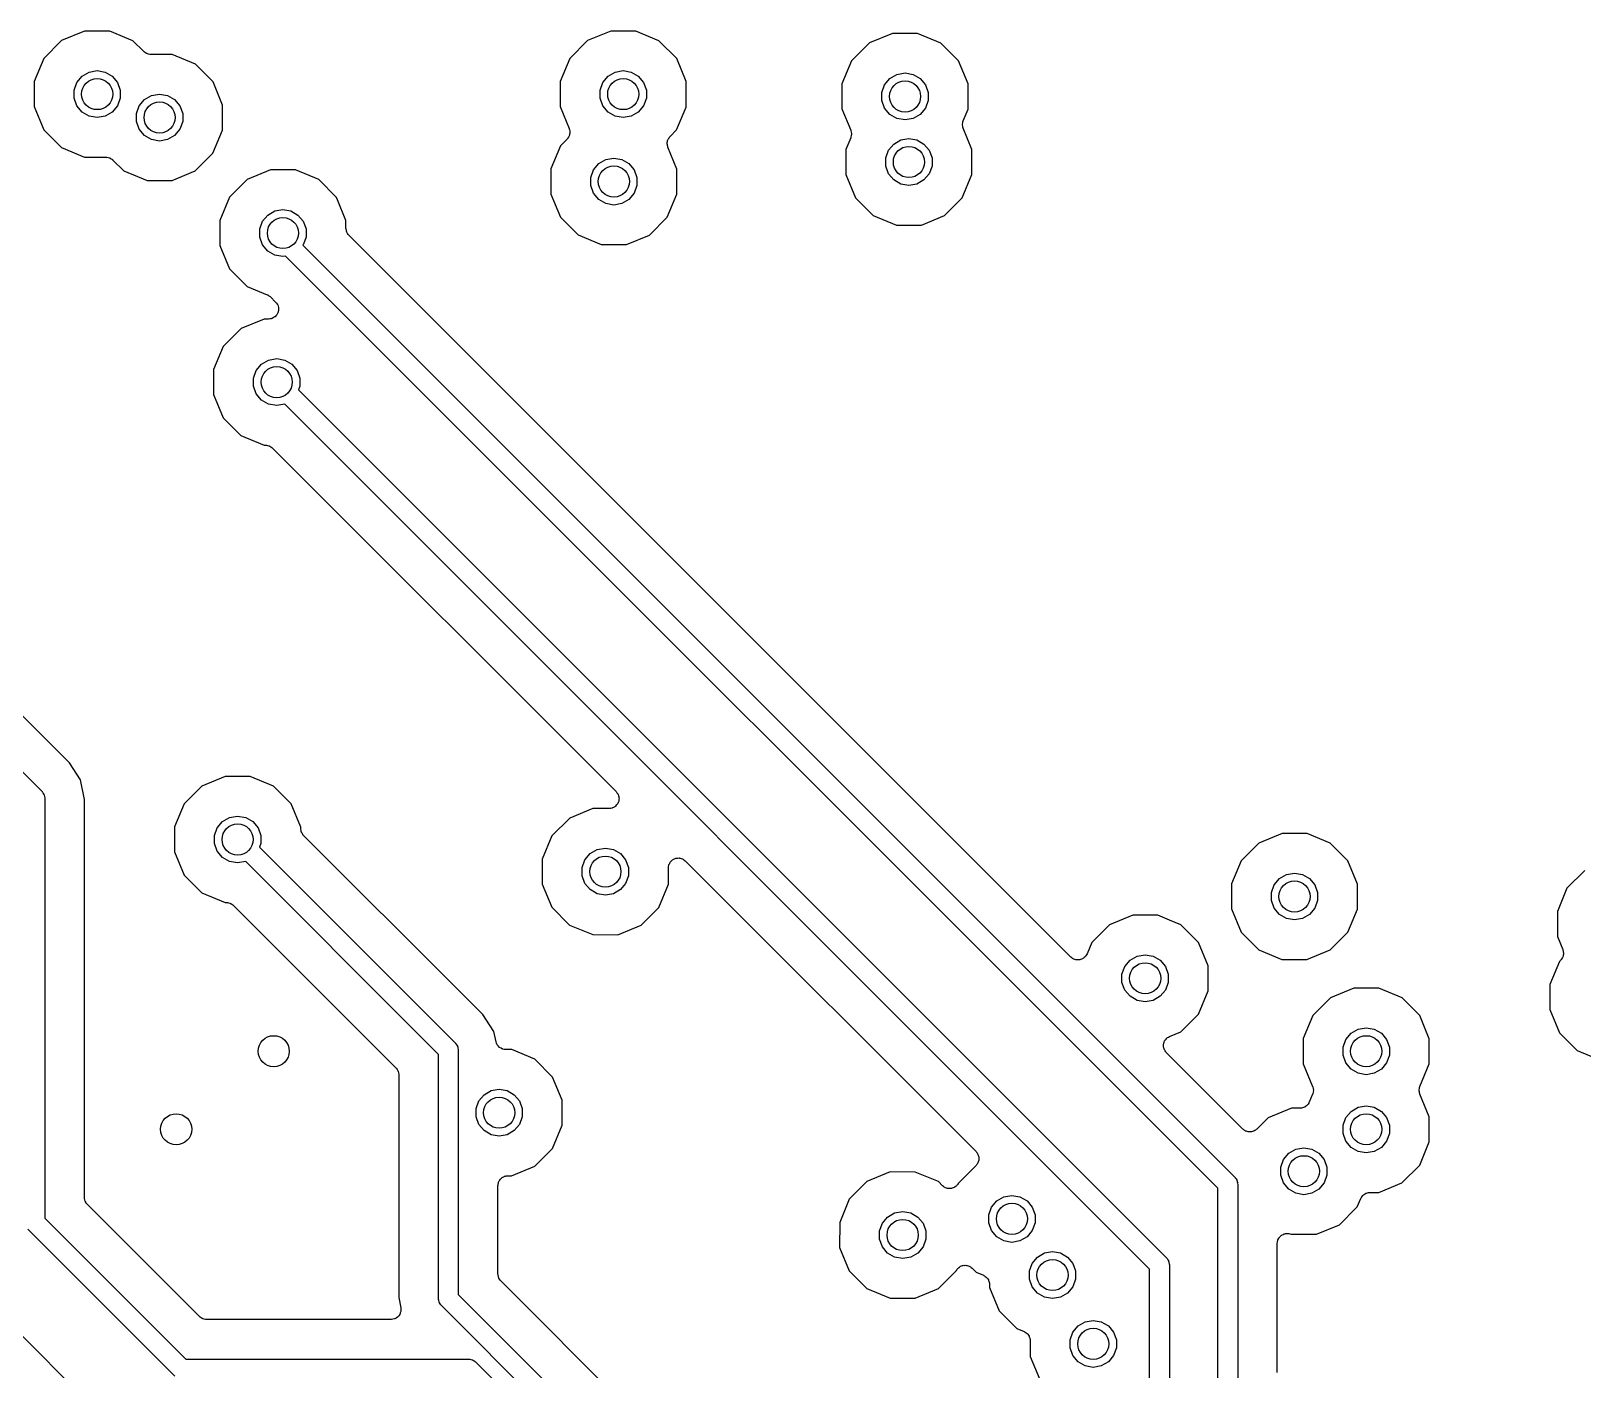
# Model space of a CAD drawing. Extents: x 10 to 287, y -200 to -10.
# Drawn here: x 133.35 to 153.24, y -103.95 to -86.79 of the extents above; entities that cross this region are included whole.
import ezdxf

# ---------------------------------------------------------------- set-up
doc = ezdxf.new("R2010")
doc.units = 0
doc.header["$MEASUREMENT"] = 0
doc.layers.add('BLACK', color=7, linetype='CONTINUOUS')

msp = doc.modelspace()

# ---------------------------------------------------------------- linework, layer by layer
at = {"layer": 'Black'}
for p, q in [((134.04, -86.7921), (133.743, -86.9148)), ((134.361, -86.7924), (134.04, -86.7921)), ((134.658, -86.9156), (134.361, -86.7924)), ((140.78, -86.7921), (140.483, -86.9148)), ((141.101, -86.7924), (140.78, -86.7921)), ((141.398, -86.9156), (141.101, -86.7924)), ((144.39, -86.8221), (144.093, -86.9448)), ((144.711, -86.8224), (144.39, -86.8221)), ((145.008, -86.9456), (144.711, -86.8224)), ((133.743, -86.9148), (133.516, -87.1419)), ((134.797, -87.0549), (134.658, -86.9156)), ((134.802, -87.0581), (134.797, -87.0549)), ((134.805, -87.0624), (134.802, -87.0581)), ((134.82, -87.0707), (134.805, -87.0624)), ((134.833, -87.0802), (134.82, -87.0707)), ((134.839, -87.0817), (134.833, -87.0802)), ((134.843, -87.0845), (134.839, -87.0817)), ((134.86, -87.0874), (134.843, -87.0845)), ((140.483, -86.9148), (140.256, -87.1419)), ((141.625, -87.1431), (141.398, -86.9156)), ((144.093, -86.9448), (143.866, -87.1719)), ((145.235, -87.1731), (145.008, -86.9456)), ((133.516, -87.1419), (133.392, -87.4386)), ((134.876, -87.0917), (134.86, -87.0874)), ((134.881, -87.0912), (134.876, -87.0917)), ((134.887, -87.0922), (134.881, -87.0912)), ((135.161, -87.0924), (134.887, -87.0922)), ((135.458, -87.2156), (135.161, -87.0924)), ((135.685, -87.4431), (135.458, -87.2156)), ((140.256, -87.1419), (140.132, -87.4386)), ((141.748, -87.44), (141.625, -87.1431)), ((143.866, -87.1719), (143.742, -87.4686)), ((145.358, -87.47), (145.235, -87.1731)), ((133.392, -87.4386), (133.392, -87.76)), ((133.904, -87.5478), (133.939, -87.4496)), ((133.939, -87.4496), (134.007, -87.3695)), ((134.007, -87.3695), (134.097, -87.3173)), ((134.097, -87.3173), (134.2, -87.2991)), ((134.2, -87.2991), (134.303, -87.3173)), ((134.303, -87.3173), (134.393, -87.3695)), ((134.393, -87.3695), (134.461, -87.4496)), ((134.461, -87.4496), (134.496, -87.5478)), ((135.808, -87.74), (135.685, -87.4431)), ((140.132, -87.4386), (140.132, -87.76)), ((140.644, -87.5478), (140.679, -87.4496)), ((140.679, -87.4496), (140.747, -87.3695)), ((140.747, -87.3695), (140.837, -87.3173)), ((140.837, -87.3173), (140.94, -87.2991)), ((140.94, -87.2991), (141.043, -87.3173)), ((141.043, -87.3173), (141.133, -87.3695)), ((141.133, -87.3695), (141.201, -87.4496)), ((141.201, -87.4496), (141.236, -87.5478)), ((141.748, -87.7614), (141.748, -87.44)), ((143.742, -87.4686), (143.742, -87.79)), ((144.254, -87.5778), (144.289, -87.4796)), ((144.289, -87.4796), (144.357, -87.3995)), ((144.357, -87.3995), (144.447, -87.3473)), ((144.447, -87.3473), (144.55, -87.3291)), ((144.55, -87.3291), (144.653, -87.3473)), ((144.653, -87.3473), (144.743, -87.3995)), ((144.743, -87.3995), (144.811, -87.4796)), ((144.811, -87.4796), (144.846, -87.5778)), ((145.358, -87.7914), (145.358, -87.47)), ((133.904, -87.6522), (133.904, -87.5478)), ((133.939, -87.7504), (133.904, -87.6522)), ((134.496, -87.6522), (134.461, -87.7504)), ((134.496, -87.5478), (134.496, -87.6522)), ((134.739, -87.7496), (134.807, -87.6695)), ((134.807, -87.6695), (134.897, -87.6173)), ((134.897, -87.6173), (135, -87.5991)), ((135, -87.5991), (135.103, -87.6173)), ((135.103, -87.6173), (135.193, -87.6695)), ((135.193, -87.6695), (135.261, -87.7496)), ((140.644, -87.6522), (140.644, -87.5478)), ((140.679, -87.7504), (140.644, -87.6522)), ((141.236, -87.6522), (141.201, -87.7504)), ((141.236, -87.5478), (141.236, -87.6522)), ((144.254, -87.6822), (144.254, -87.5778)), ((144.289, -87.7804), (144.254, -87.6822)), ((144.846, -87.6822), (144.811, -87.7804)), ((144.846, -87.5778), (144.846, -87.6822)), ((133.392, -87.76), (133.515, -88.0569)), ((134.007, -87.8305), (133.939, -87.7504)), ((134.097, -87.8827), (134.007, -87.8305)), ((134.393, -87.8305), (134.303, -87.8827)), ((134.461, -87.7504), (134.393, -87.8305)), ((134.704, -87.8478), (134.739, -87.7496)), ((134.704, -87.9522), (134.704, -87.8478)), ((135.261, -87.7496), (135.296, -87.8478)), ((135.296, -87.8478), (135.296, -87.9522)), ((135.808, -88.0614), (135.808, -87.74)), ((140.132, -87.76), (140.248, -88.0393)), ((140.747, -87.8305), (140.679, -87.7504)), ((140.837, -87.8827), (140.747, -87.8305)), ((141.133, -87.8305), (141.043, -87.8827)), ((141.201, -87.7504), (141.133, -87.8305)), ((141.624, -88.0581), (141.745, -87.7664)), ((141.745, -87.7664), (141.748, -87.7614)), ((141.745, -87.7664), (141.745, -87.7664)), ((143.742, -87.79), (143.855, -88.062)), ((144.357, -87.8605), (144.289, -87.7804)), ((144.447, -87.9127), (144.357, -87.8605)), ((144.743, -87.8605), (144.653, -87.9127)), ((144.811, -87.7804), (144.743, -87.8605)), ((145.296, -87.9408), (145.358, -87.7914)), ((133.515, -88.0569), (133.742, -88.2844)), ((134.2, -87.9009), (134.097, -87.8827)), ((134.303, -87.8827), (134.2, -87.9009)), ((134.739, -88.0504), (134.704, -87.9522)), ((134.807, -88.1305), (134.739, -88.0504)), ((135.261, -88.0504), (135.193, -88.1305)), ((135.296, -87.9522), (135.261, -88.0504)), ((135.684, -88.3581), (135.808, -88.0614)), ((140.248, -88.0393), (140.249, -88.0475)), ((140.249, -88.0475), (140.253, -88.0551)), ((140.253, -88.0551), (140.254, -88.0689)), ((140.254, -88.0689), (140.257, -88.0824)), ((140.94, -87.9009), (140.837, -87.8827)), ((141.043, -87.8827), (140.94, -87.9009)), ((141.54, -88.1423), (141.624, -88.0581)), ((143.855, -88.062), (143.856, -88.0675)), ((143.856, -88.0675), (143.858, -88.0724)), ((143.858, -88.0724), (143.86, -88.0889)), ((144.55, -87.9309), (144.447, -87.9127)), ((144.653, -87.9127), (144.55, -87.9309)), ((145.286, -87.9838), (145.29, -87.9676)), ((145.287, -87.9894), (145.286, -87.9838)), ((145.286, -87.9949), (145.287, -87.9894)), ((145.29, -88.0111), (145.286, -87.9949)), ((145.29, -87.9676), (145.292, -87.9512)), ((145.292, -88.0276), (145.29, -88.0111)), ((145.292, -87.9512), (145.294, -87.9462)), ((145.294, -88.0325), (145.292, -88.0276)), ((145.294, -87.9462), (145.296, -87.9408)), ((145.295, -88.038), (145.294, -88.0325)), ((145.408, -88.31), (145.295, -88.038)), ((134.897, -88.1827), (134.807, -88.1305)), ((135, -88.2009), (134.897, -88.1827)), ((135.103, -88.1827), (135, -88.2009)), ((135.193, -88.1305), (135.103, -88.1827)), ((140.136, -88.2619), (140.012, -88.5586)), ((140.22, -88.1777), (140.136, -88.2619)), ((140.225, -88.1709), (140.22, -88.1777)), ((140.231, -88.1652), (140.225, -88.1709)), ((140.237, -88.153), (140.231, -88.1652)), ((140.245, -88.1416), (140.237, -88.153)), ((140.247, -88.1336), (140.245, -88.1416)), ((140.251, -88.1261), (140.247, -88.1336)), ((140.253, -88.1124), (140.251, -88.1261)), ((140.257, -88.099), (140.253, -88.1124)), ((140.257, -88.0824), (140.256, -88.0907)), ((140.256, -88.0907), (140.257, -88.099)), ((141.503, -88.221), (141.507, -88.2076)), ((141.504, -88.2293), (141.503, -88.221)), ((141.503, -88.2376), (141.504, -88.2293)), ((141.506, -88.2511), (141.503, -88.2376)), ((141.507, -88.2649), (141.506, -88.2511)), ((141.507, -88.2076), (141.509, -88.1939)), ((141.511, -88.2725), (141.507, -88.2649)), ((141.509, -88.1939), (141.513, -88.1864)), ((141.512, -88.2806), (141.511, -88.2725)), ((141.513, -88.1864), (141.515, -88.1784)), ((141.515, -88.1784), (141.523, -88.167)), ((141.523, -88.167), (141.529, -88.1548)), ((141.529, -88.1548), (141.535, -88.1491)), ((141.535, -88.1491), (141.54, -88.1423)), ((143.854, -88.1592), (143.792, -88.3086)), ((143.856, -88.1538), (143.854, -88.1592)), ((143.858, -88.1488), (143.856, -88.1538)), ((143.86, -88.1324), (143.858, -88.1488)), ((143.86, -88.0889), (143.864, -88.1051)), ((143.864, -88.1162), (143.86, -88.1324)), ((143.864, -88.1051), (143.863, -88.1106)), ((143.863, -88.1106), (143.864, -88.1162)), ((144.339, -88.3196), (144.407, -88.2395)), ((144.407, -88.2395), (144.497, -88.1873)), ((144.497, -88.1873), (144.6, -88.1691)), ((144.6, -88.1691), (144.703, -88.1873)), ((144.703, -88.1873), (144.793, -88.2395)), ((144.793, -88.2395), (144.861, -88.3196)), ((133.742, -88.2844), (134.039, -88.4076)), ((134.039, -88.4076), (134.313, -88.4078)), ((134.313, -88.4078), (134.319, -88.4088)), ((134.319, -88.4088), (134.324, -88.4083)), ((134.324, -88.4083), (134.34, -88.4126)), ((134.34, -88.4126), (134.357, -88.4155)), ((134.357, -88.4155), (134.361, -88.4183)), ((134.361, -88.4183), (134.367, -88.4198)), ((134.367, -88.4198), (134.38, -88.4293)), ((134.38, -88.4293), (134.395, -88.4376)), ((134.395, -88.4376), (134.398, -88.4419)), ((134.398, -88.4419), (134.403, -88.4451)), ((134.403, -88.4451), (134.542, -88.5844)), ((135.457, -88.5852), (135.684, -88.3581)), ((140.627, -88.4895), (140.717, -88.4373)), ((140.717, -88.4373), (140.82, -88.4191)), ((140.82, -88.4191), (140.923, -88.4373)), ((140.923, -88.4373), (141.013, -88.4895)), ((141.628, -88.56), (141.512, -88.2806)), ((143.792, -88.3086), (143.792, -88.63)), ((144.304, -88.4178), (144.339, -88.3196)), ((144.304, -88.5222), (144.304, -88.4178)), ((144.861, -88.3196), (144.896, -88.4178)), ((144.896, -88.4178), (144.896, -88.5222)), ((145.408, -88.4703), (145.408, -88.31)), ((145.408, -88.6314), (145.408, -88.4703)), ((145.408, -88.4703), (145.408, -88.4703)), ((134.542, -88.5844), (134.839, -88.7076)), ((135.16, -88.7079), (135.457, -88.5852)), ((136.42, -88.5721), (136.123, -88.6948)), ((136.741, -88.5724), (136.42, -88.5721)), ((137.038, -88.6956), (136.741, -88.5724)), ((140.012, -88.5586), (140.012, -88.88)), ((140.524, -88.6678), (140.559, -88.5696)), ((140.524, -88.7722), (140.524, -88.6678)), ((140.559, -88.5696), (140.627, -88.4895)), ((141.013, -88.4895), (141.081, -88.5696)), ((141.081, -88.5696), (141.116, -88.6678)), ((141.116, -88.6678), (141.116, -88.7722)), ((141.628, -88.8814), (141.628, -88.56)), ((143.792, -88.63), (143.915, -88.9269)), ((144.339, -88.6204), (144.304, -88.5222)), ((144.407, -88.7005), (144.339, -88.6204)), ((144.861, -88.6204), (144.793, -88.7005)), ((144.896, -88.5222), (144.861, -88.6204)), ((145.284, -88.9281), (145.408, -88.6314)), ((134.839, -88.7076), (135.16, -88.7079)), ((136.123, -88.6948), (135.896, -88.9219)), ((137.265, -88.9231), (137.038, -88.6956)), ((140.559, -88.8704), (140.524, -88.7722)), ((140.627, -88.9505), (140.559, -88.8704)), ((141.081, -88.8704), (141.013, -88.9505)), ((141.116, -88.7722), (141.081, -88.8704)), ((144.497, -88.7527), (144.407, -88.7005)), ((144.6, -88.7709), (144.497, -88.7527)), ((144.703, -88.7527), (144.6, -88.7709)), ((144.793, -88.7005), (144.703, -88.7527)), ((135.896, -88.9219), (135.772, -89.2186)), ((137.278, -88.9536), (137.265, -88.9231)), ((137.388, -89.22), (137.278, -88.9536)), ((137.278, -88.9536), (137.278, -88.9536)), ((140.012, -88.88), (140.135, -89.1769)), ((140.717, -89.0027), (140.627, -88.9505)), ((140.82, -89.0209), (140.717, -89.0027)), ((140.923, -89.0027), (140.82, -89.0209)), ((141.013, -88.9505), (140.923, -89.0027)), ((141.504, -89.1781), (141.628, -88.8814)), ((143.915, -88.9269), (144.142, -89.1544)), ((145.057, -89.1552), (145.284, -88.9281)), ((135.772, -89.2186), (135.772, -89.54)), ((136.284, -89.3278), (136.319, -89.2296)), ((136.319, -89.2296), (136.387, -89.1495)), ((136.387, -89.1495), (136.477, -89.0973)), ((136.477, -89.0973), (136.58, -89.0791)), ((136.58, -89.0791), (136.683, -89.0973)), ((136.683, -89.0973), (136.773, -89.1495)), ((136.773, -89.1495), (136.841, -89.2296)), ((136.841, -89.2296), (136.876, -89.3278)), ((137.388, -89.317), (137.388, -89.22)), ((140.135, -89.1769), (140.362, -89.4044)), ((141.277, -89.4052), (141.504, -89.1781)), ((144.142, -89.1544), (144.439, -89.2776)), ((144.76, -89.2779), (145.057, -89.1552)), ((136.284, -89.4322), (136.284, -89.3278)), ((136.319, -89.5304), (136.284, -89.4322)), ((136.876, -89.4322), (136.841, -89.5304)), ((136.876, -89.3278), (136.876, -89.4322)), ((137.389, -89.3226), (137.388, -89.317)), ((137.388, -89.3282), (137.389, -89.3226)), ((137.393, -89.3442), (137.388, -89.3282)), ((137.395, -89.3605), (137.393, -89.3442)), ((137.398, -89.3654), (137.395, -89.3605)), ((137.4, -89.3708), (137.398, -89.3654)), ((137.409, -89.3844), (137.4, -89.3708)), ((137.417, -89.3987), (137.409, -89.3844)), ((137.422, -89.4023), (137.417, -89.3987)), ((137.425, -89.4069), (137.422, -89.4023)), ((140.693, -92.6749), (137.425, -89.4069)), ((140.362, -89.4044), (140.659, -89.5276)), ((140.98, -89.5279), (141.277, -89.4052)), ((144.439, -89.2776), (144.76, -89.2779)), ((135.772, -89.54), (135.895, -89.8369)), ((136.387, -89.6105), (136.319, -89.5304)), ((136.477, -89.6627), (136.387, -89.6105)), ((136.58, -89.6809), (136.477, -89.6627)), ((136.841, -89.5304), (136.836, -89.5362)), ((136.836, -89.5362), (148.775, -101.475)), ((140.659, -89.5276), (140.98, -89.5279)), ((135.895, -89.8369), (136.122, -90.0644)), ((136.615, -89.6747), (136.58, -89.6809)), ((148.558, -101.618), (136.615, -89.6747)), ((136.122, -90.0644), (136.38, -90.1715)), ((136.38, -90.1715), (136.382, -90.1729)), ((136.382, -90.1729), (136.385, -90.1737)), ((136.385, -90.1737), (136.401, -90.1848)), ((136.401, -90.1848), (136.417, -90.1952)), ((136.417, -90.1952), (136.419, -90.1974)), ((136.419, -90.1974), (136.421, -90.199)), ((136.421, -90.199), (136.487, -90.2654)), ((136.487, -90.2654), (136.497, -90.279)), ((136.47, -90.4592), (136.455, -90.4663)), ((136.474, -90.4553), (136.47, -90.4592)), ((136.479, -90.4525), (136.474, -90.4553)), ((136.49, -90.4398), (136.479, -90.4525)), ((136.502, -90.428), (136.49, -90.4398)), ((136.497, -90.279), (136.508, -90.2918)), ((136.504, -90.423), (136.502, -90.428)), ((136.507, -90.4188), (136.504, -90.423)), ((136.513, -90.4031), (136.507, -90.4188)), ((136.508, -90.2918), (136.509, -90.297)), ((136.509, -90.297), (136.513, -90.3015)), ((136.513, -90.3015), (136.517, -90.3176)), ((136.52, -90.3881), (136.513, -90.4031)), ((136.517, -90.3176), (136.523, -90.3332)), ((136.521, -90.3826), (136.52, -90.3881)), ((136.523, -90.3774), (136.521, -90.3826)), ((136.523, -90.3332), (136.523, -90.3388)), ((136.523, -90.3388), (136.524, -90.3441)), ((136.524, -90.3441), (136.523, -90.3607)), ((136.523, -90.3607), (136.523, -90.3774)), ((136.043, -90.6048), (135.816, -90.8319)), ((136.34, -90.4821), (136.043, -90.6048)), ((136.397, -90.4822), (136.34, -90.4821)), ((136.414, -90.4793), (136.397, -90.4822)), ((136.43, -90.4779), (136.414, -90.4793)), ((136.435, -90.4755), (136.43, -90.4779)), ((136.441, -90.4746), (136.435, -90.4755)), ((136.455, -90.4663), (136.441, -90.4746)), ((135.816, -90.8319), (135.692, -91.1286)), ((136.239, -91.1396), (136.307, -91.0595)), ((136.307, -91.0595), (136.397, -91.0073)), ((136.397, -91.0073), (136.5, -90.9891)), ((136.5, -90.9891), (136.603, -91.0073)), ((136.603, -91.0073), (136.693, -91.0595)), ((136.693, -91.0595), (136.761, -91.1396)), ((135.692, -91.1286), (135.692, -91.45)), ((136.204, -91.2378), (136.239, -91.1396)), ((136.204, -91.3422), (136.204, -91.2378)), ((136.761, -91.1396), (136.796, -91.2378)), ((136.796, -91.2378), (136.796, -91.3422)), ((135.692, -91.45), (135.815, -91.7469)), ((136.239, -91.4404), (136.204, -91.3422)), ((136.307, -91.5205), (136.239, -91.4404)), ((136.796, -91.3422), (136.779, -91.3895)), ((136.779, -91.3895), (147.9, -102.51)), ((136.397, -91.5727), (136.307, -91.5205)), ((136.5, -91.5909), (136.397, -91.5727)), ((136.603, -91.5727), (136.5, -91.5909)), ((147.683, -102.653), (136.603, -91.5726)), ((136.603, -91.5726), (136.603, -91.5727)), ((135.815, -91.7469), (136.042, -91.9744)), ((136.042, -91.9744), (136.339, -92.0976)), ((136.339, -92.0976), (136.357, -92.0976)), ((136.357, -92.0976), (136.363, -92.0986)), ((136.363, -92.0986), (136.368, -92.0981)), ((136.368, -92.0981), (136.384, -92.1024)), ((136.384, -92.1024), (136.401, -92.1053)), ((136.401, -92.1053), (136.405, -92.1081)), ((136.405, -92.1081), (136.411, -92.1095)), ((136.411, -92.1095), (136.424, -92.119)), ((136.424, -92.119), (136.439, -92.1274)), ((136.439, -92.1274), (136.442, -92.1316)), ((136.442, -92.1316), (136.447, -92.1348)), ((136.447, -92.1348), (140.849, -96.5369)), ((143.775, -95.7565), (140.693, -92.6749)), ((140.693, -92.6749), (140.693, -92.6749)), ((133.844, -96.1686), (131.985, -94.3098)), ((131.617, -94.6602), (133.494, -96.5367)), ((146.675, -98.6566), (143.775, -95.7565)), ((143.775, -95.7565), (143.775, -95.7565)), ((133.988, -96.3844), (133.844, -96.1686)), ((134.039, -96.639), (133.988, -96.3844)), ((135.84, -96.3421), (135.543, -96.4648)), ((136.161, -96.3424), (135.84, -96.3421)), ((136.458, -96.4656), (136.161, -96.3424)), ((133.494, -96.5367), (133.497, -96.5412)), ((133.497, -96.5412), (133.501, -96.5448)), ((133.501, -96.5448), (133.51, -96.5592)), ((133.51, -96.5592), (133.519, -96.5728)), ((133.519, -96.5728), (133.521, -96.5782)), ((133.521, -96.5782), (133.523, -96.583)), ((133.523, -96.583), (133.526, -96.5994)), ((133.526, -96.5994), (133.531, -96.6154)), ((133.531, -96.6154), (133.53, -96.621)), ((133.53, -96.621), (133.531, -96.6265)), ((133.531, -96.6265), (133.531, -102.001)), ((135.543, -96.4648), (135.316, -96.6919)), ((136.685, -96.6931), (136.458, -96.4656)), ((140.849, -96.5369), (140.858, -96.5506)), ((140.858, -96.5506), (140.869, -96.5633)), ((140.869, -96.5633), (140.871, -96.5685)), ((140.871, -96.5685), (140.874, -96.573)), ((140.874, -96.573), (140.879, -96.5891)), ((140.879, -96.5891), (140.884, -96.6048)), ((140.884, -96.6048), (140.884, -96.6103)), ((140.884, -96.6103), (140.886, -96.6157)), ((140.886, -96.6157), (140.884, -96.6322)), ((134.039, -101.738), (134.039, -96.639)), ((135.316, -96.6919), (135.192, -96.9886)), ((136.808, -96.99), (136.685, -96.6931)), ((140.551, -96.7535), (140.254, -96.8762)), ((140.759, -96.7537), (140.551, -96.7535)), ((140.775, -96.7508), (140.759, -96.7537)), ((140.792, -96.7494), (140.775, -96.7508)), ((140.797, -96.7471), (140.792, -96.7494)), ((140.802, -96.7461), (140.797, -96.7471)), ((140.817, -96.7378), (140.802, -96.7461)), ((140.832, -96.7308), (140.817, -96.7378)), ((140.836, -96.7268), (140.832, -96.7308)), ((140.841, -96.7241), (140.836, -96.7268)), ((140.851, -96.7113), (140.841, -96.7241)), ((140.863, -96.6996), (140.851, -96.7113)), ((140.865, -96.6946), (140.863, -96.6996)), ((140.869, -96.6903), (140.865, -96.6946)), ((140.875, -96.6747), (140.869, -96.6903)), ((140.882, -96.6596), (140.875, -96.6747)), ((140.884, -96.6489), (140.882, -96.6541)), ((140.882, -96.6541), (140.882, -96.6596)), ((140.884, -96.6322), (140.884, -96.6489)), ((135.192, -96.9886), (135.192, -97.31)), ((135.704, -97.0978), (135.739, -96.9996)), ((135.739, -96.9996), (135.807, -96.9195)), ((135.807, -96.9195), (135.897, -96.8673)), ((135.897, -96.8673), (136, -96.8491)), ((136, -96.8491), (136.103, -96.8673)), ((136.103, -96.8673), (136.193, -96.9195)), ((136.193, -96.9195), (136.261, -96.9996)), ((136.261, -96.9996), (136.296, -97.0978)), ((136.808, -97.0071), (136.808, -96.99)), ((136.809, -97.0127), (136.808, -97.0071)), ((136.808, -97.0183), (136.809, -97.0127)), ((136.813, -97.0343), (136.808, -97.0183)), ((140.254, -96.8762), (140.027, -97.1033)), ((135.704, -97.2022), (135.704, -97.0978)), ((135.739, -97.3004), (135.704, -97.2022)), ((136.296, -97.2022), (136.279, -97.2495)), ((136.296, -97.0978), (136.296, -97.2022)), ((136.815, -97.0505), (136.813, -97.0343)), ((136.818, -97.0554), (136.815, -97.0505)), ((136.82, -97.0609), (136.818, -97.0554)), ((136.829, -97.0744), (136.82, -97.0609)), ((136.837, -97.0888), (136.829, -97.0744)), ((136.842, -97.0924), (136.837, -97.0888)), ((136.845, -97.097), (136.842, -97.0924)), ((138.849, -99.101), (136.845, -97.097)), ((140.027, -97.1033), (139.903, -97.4)), ((149.083, -97.1948), (148.856, -97.4219)), ((149.38, -97.0721), (149.083, -97.1948)), ((149.701, -97.0724), (149.38, -97.0721)), ((149.998, -97.1956), (149.701, -97.0724)), ((150.225, -97.4231), (149.998, -97.1956)), ((135.192, -97.31), (135.315, -97.6069)), ((135.807, -97.3805), (135.739, -97.3004)), ((135.897, -97.4327), (135.807, -97.3805)), ((136.279, -97.2495), (138.49, -99.4602)), ((139.903, -97.4), (139.903, -97.7214)), ((140.415, -97.5092), (140.45, -97.411)), ((140.45, -97.411), (140.518, -97.3309)), ((140.518, -97.3309), (140.608, -97.2787)), ((140.608, -97.2787), (140.711, -97.2605)), ((140.711, -97.2605), (140.814, -97.2787)), ((140.814, -97.2787), (140.904, -97.3309)), ((140.904, -97.3309), (140.971, -97.411)), ((140.971, -97.411), (141.007, -97.5092)), ((141.548, -97.4316), (141.561, -97.421)), ((141.561, -97.421), (141.573, -97.4093)), ((141.573, -97.4093), (141.578, -97.4069)), ((141.578, -97.4069), (141.582, -97.4033)), ((141.582, -97.4033), (141.598, -97.3976)), ((141.598, -97.3976), (141.613, -97.3906)), ((141.613, -97.3906), (141.618, -97.3901)), ((141.618, -97.3901), (141.624, -97.3882)), ((141.624, -97.3882), (141.64, -97.3882)), ((141.64, -97.3882), (141.657, -97.3868)), ((141.657, -97.3868), (141.662, -97.3883)), ((141.662, -97.3883), (141.668, -97.3883)), ((141.668, -97.3883), (141.683, -97.3939)), ((141.683, -97.3939), (141.699, -97.3982)), ((141.699, -97.3982), (141.704, -97.4014)), ((141.704, -97.4014), (141.709, -97.4034)), ((141.709, -97.4034), (141.722, -97.414)), ((141.722, -97.414), (141.735, -97.4235)), ((141.735, -97.4235), (145.46, -101.148)), ((148.856, -97.4219), (148.732, -97.7186)), ((150.348, -97.72), (150.225, -97.4231)), ((135.315, -97.6069), (135.542, -97.8344)), ((136, -97.4509), (135.897, -97.4327)), ((136.103, -97.4327), (136, -97.4509)), ((138.31, -99.6398), (136.103, -97.4326)), ((136.103, -97.4326), (136.103, -97.4327)), ((140.415, -97.6136), (140.415, -97.5092)), ((140.45, -97.7118), (140.415, -97.6136)), ((141.007, -97.6136), (140.971, -97.7118)), ((141.007, -97.5092), (141.007, -97.6136)), ((141.518, -97.7228), (141.519, -97.5132)), ((141.519, -97.5132), (141.522, -97.4969)), ((141.522, -97.4969), (141.523, -97.4804)), ((141.523, -97.4804), (141.525, -97.4753)), ((141.525, -97.4753), (141.526, -97.4698)), ((141.526, -97.4698), (141.535, -97.4555)), ((141.535, -97.4555), (141.542, -97.4405)), ((141.542, -97.4405), (141.546, -97.4365)), ((141.546, -97.4365), (141.548, -97.4316)), ((149.347, -97.6495), (149.437, -97.5973)), ((149.437, -97.5973), (149.54, -97.5791)), ((149.54, -97.5791), (149.643, -97.5973)), ((149.643, -97.5973), (149.733, -97.6495)), ((153.259, -97.5468), (153.031, -97.7738)), ((139.903, -97.7214), (140.026, -98.0183)), ((140.518, -97.7919), (140.45, -97.7118)), ((140.608, -97.8441), (140.518, -97.7919)), ((140.904, -97.7919), (140.814, -97.8441)), ((140.971, -97.7118), (140.904, -97.7919)), ((141.395, -98.0195), (141.518, -97.7228)), ((148.732, -97.7186), (148.732, -98.04)), ((149.244, -97.8278), (149.279, -97.7296)), ((149.279, -97.7296), (149.347, -97.6495)), ((149.733, -97.6495), (149.801, -97.7296)), ((149.801, -97.7296), (149.836, -97.8278)), ((150.348, -98.0414), (150.348, -97.72)), ((153.031, -97.7738), (152.908, -98.0706)), ((135.542, -97.8344), (135.839, -97.9576)), ((135.839, -97.9576), (135.857, -97.9576)), ((135.857, -97.9576), (135.863, -97.9586)), ((135.863, -97.9586), (135.868, -97.9581)), ((135.868, -97.9581), (135.884, -97.9624)), ((135.884, -97.9624), (135.901, -97.9653)), ((135.901, -97.9653), (135.905, -97.9681)), ((135.905, -97.9681), (135.911, -97.9695)), ((135.911, -97.9695), (135.924, -97.979)), ((135.924, -97.979), (135.939, -97.9874)), ((135.939, -97.9874), (135.942, -97.9916)), ((135.942, -97.9916), (135.947, -97.9948)), ((135.947, -97.9948), (137.951, -99.999)), ((140.026, -98.0183), (140.253, -98.2458)), ((140.711, -97.8623), (140.608, -97.8441)), ((140.814, -97.8441), (140.711, -97.8623)), ((141.168, -98.2466), (141.395, -98.0195)), ((149.244, -97.9322), (149.244, -97.8278)), ((149.279, -98.0304), (149.244, -97.9322)), ((149.836, -97.9322), (149.801, -98.0304)), ((149.836, -97.8278), (149.836, -97.9322)), ((147.467, -98.1201), (147.17, -98.2428)), ((147.788, -98.1204), (147.467, -98.1201)), ((147.937, -98.1824), (147.788, -98.1204)), ((148.085, -98.2436), (147.937, -98.1824)), ((148.732, -98.04), (148.855, -98.3369)), ((149.347, -98.1105), (149.279, -98.0304)), ((149.437, -98.1627), (149.347, -98.1105)), ((149.54, -98.1809), (149.437, -98.1627)), ((149.643, -98.1627), (149.54, -98.1809)), ((149.733, -98.1105), (149.643, -98.1627)), ((149.801, -98.0304), (149.733, -98.1105)), ((150.224, -98.3381), (150.348, -98.0414)), ((152.908, -98.0706), (152.908, -98.3919)), ((140.253, -98.2458), (140.55, -98.369)), ((140.55, -98.369), (140.871, -98.3693)), ((140.871, -98.3693), (141.168, -98.2466)), ((147.17, -98.2428), (146.942, -98.4698)), ((148.312, -98.471), (148.085, -98.2436)), ((148.855, -98.3369), (149.082, -98.5644)), ((149.997, -98.5652), (150.224, -98.3381)), ((152.908, -98.3919), (152.977, -98.5596)), ((146.882, -98.6155), (146.874, -98.6271)), ((146.942, -98.4698), (146.882, -98.6155)), ((148.434, -98.768), (148.312, -98.471)), ((149.082, -98.5644), (149.379, -98.6876)), ((149.7, -98.6879), (149.997, -98.5652)), ((152.977, -98.5596), (152.979, -98.5678)), ((152.979, -98.5678), (152.982, -98.5754)), ((152.982, -98.5754), (152.984, -98.5892)), ((152.984, -98.5892), (152.987, -98.6027)), ((152.987, -98.6027), (152.986, -98.611)), ((152.986, -98.611), (152.986, -98.6193)), ((146.686, -98.6645), (146.675, -98.6566)), ((146.696, -98.6738), (146.686, -98.6645)), ((146.704, -98.677), (146.696, -98.6738)), ((146.711, -98.6819), (146.704, -98.677)), ((146.724, -98.6854), (146.711, -98.6819)), ((146.737, -98.6907), (146.724, -98.6854)), ((146.745, -98.6911), (146.737, -98.6907)), ((146.753, -98.6933), (146.745, -98.6911)), ((146.767, -98.6921), (146.753, -98.6933)), ((146.781, -98.6927), (146.767, -98.6921)), ((146.789, -98.6902), (146.781, -98.6927)), ((146.797, -98.6894), (146.789, -98.6902)), ((146.81, -98.6836), (146.797, -98.6894)), ((146.823, -98.6795), (146.81, -98.6836)), ((146.83, -98.6744), (146.823, -98.6795)), ((146.837, -98.6708), (146.83, -98.6744)), ((146.847, -98.661), (146.837, -98.6708)), ((146.858, -98.6526), (146.847, -98.661)), ((146.862, -98.6456), (146.858, -98.6526)), ((146.868, -98.6396), (146.862, -98.6456)), ((146.874, -98.6271), (146.868, -98.6396)), ((147.33, -98.8757), (147.366, -98.7775)), ((147.366, -98.7775), (147.433, -98.6975)), ((147.433, -98.6975), (147.524, -98.6452)), ((147.524, -98.6452), (147.627, -98.6271)), ((147.627, -98.6271), (147.729, -98.6452)), ((147.729, -98.6452), (147.82, -98.6975)), ((147.82, -98.6975), (147.887, -98.7775)), ((147.887, -98.7775), (147.923, -98.8757)), ((148.434, -99.0893), (148.434, -98.768)), ((149.379, -98.6876), (149.7, -98.6879)), ((152.936, -98.7119), (152.812, -99.0086)), ((152.95, -98.698), (152.936, -98.7119)), ((152.954, -98.6912), (152.95, -98.698)), ((152.96, -98.6855), (152.954, -98.6912)), ((152.967, -98.6733), (152.96, -98.6855)), ((152.975, -98.6619), (152.967, -98.6733)), ((152.977, -98.6538), (152.975, -98.6619)), ((152.981, -98.6464), (152.977, -98.6538)), ((152.983, -98.6327), (152.981, -98.6464)), ((152.986, -98.6193), (152.983, -98.6327)), ((147.33, -98.9802), (147.33, -98.8757)), ((147.366, -99.0784), (147.33, -98.9802)), ((147.923, -98.9802), (147.887, -99.0784)), ((147.923, -98.8757), (147.923, -98.9802)), ((152.812, -99.0086), (152.812, -99.33)), ((139.14, -99.3921), (138.849, -99.101)), ((138.849, -99.101), (138.849, -99.101)), ((147.433, -99.1584), (147.366, -99.0784)), ((147.524, -99.2107), (147.433, -99.1584)), ((147.627, -99.2288), (147.524, -99.2107)), ((147.729, -99.2107), (147.627, -99.2288)), ((147.82, -99.1584), (147.729, -99.2107)), ((147.887, -99.0784), (147.82, -99.1584)), ((148.311, -99.3861), (148.434, -99.0893)), ((150.003, -99.1775), (149.775, -99.4045)), ((150.299, -99.0548), (150.003, -99.1775)), ((150.621, -99.0551), (150.299, -99.0548)), ((150.918, -99.1783), (150.621, -99.0551)), ((151.145, -99.4057), (150.918, -99.1783)), ((139.284, -99.6079), (139.14, -99.3921)), ((148.083, -99.6131), (148.311, -99.3861)), ((149.775, -99.4045), (149.652, -99.7013)), ((151.267, -99.7027), (151.145, -99.4057)), ((152.812, -99.33), (152.935, -99.6269)), ((138.49, -99.4602), (138.49, -99.4602)), ((138.49, -99.4602), (138.79, -99.7602)), ((139.311, -99.7401), (139.284, -99.6079)), ((150.266, -99.6322), (150.357, -99.5799)), ((150.357, -99.5799), (150.459, -99.5618)), ((150.459, -99.5618), (150.562, -99.5799)), ((150.562, -99.5799), (150.653, -99.6322)), ((138.573, -99.9026), (138.31, -99.6398)), ((138.31, -99.6398), (138.31, -99.6398)), ((138.79, -99.7602), (138.793, -99.7648)), ((138.793, -99.7648), (138.797, -99.7684)), ((138.797, -99.7684), (138.806, -99.7827)), ((138.806, -99.7827), (138.815, -99.7963)), ((138.815, -99.7963), (138.817, -99.8017)), ((138.817, -99.8017), (138.819, -99.8066)), ((138.819, -99.8066), (138.822, -99.8229)), ((139.318, -99.7594), (139.311, -99.7401)), ((139.325, -99.7788), (139.318, -99.7594)), ((139.326, -99.7799), (139.325, -99.7788)), ((139.327, -99.7812), (139.326, -99.7799)), ((139.34, -99.7968), (139.327, -99.7812)), ((139.353, -99.8126), (139.34, -99.7968)), ((147.861, -99.8011), (147.862, -99.7873)), ((147.863, -99.8092), (147.861, -99.8011)), ((147.862, -99.7734), (147.864, -99.7655)), ((147.862, -99.7873), (147.862, -99.7734)), ((147.864, -99.8175), (147.863, -99.8092)), ((147.864, -99.7655), (147.865, -99.7572)), ((147.865, -99.7572), (147.871, -99.7446)), ((147.871, -99.7446), (147.875, -99.7313)), ((147.875, -99.7313), (147.88, -99.7247)), ((147.88, -99.7247), (147.884, -99.7172)), ((147.884, -99.7172), (147.894, -99.7074)), ((147.894, -99.7074), (147.902, -99.6964)), ((147.902, -99.6964), (147.909, -99.6919)), ((147.909, -99.6919), (147.915, -99.686)), ((147.915, -99.686), (147.927, -99.6802)), ((147.927, -99.6802), (147.939, -99.6727)), ((147.939, -99.6727), (148.083, -99.6131)), ((149.652, -99.7013), (149.652, -100.023)), ((150.163, -99.8104), (150.199, -99.7122)), ((150.163, -99.9149), (150.163, -99.8104)), ((150.199, -99.7122), (150.266, -99.6322)), ((150.653, -99.6322), (150.72, -99.7122)), ((150.72, -99.7122), (150.756, -99.8104)), ((150.756, -99.8104), (150.756, -99.9149)), ((151.267, -100.024), (151.267, -99.7027)), ((152.935, -99.6269), (153.162, -99.8544)), ((137.951, -99.999), (137.951, -99.999)), ((137.951, -99.999), (138.028, -100.076)), ((138.573, -103.031), (138.573, -99.9026)), ((138.822, -99.8229), (138.827, -99.8389)), ((138.827, -99.8389), (138.826, -99.8445)), ((138.826, -99.8445), (138.827, -99.85)), ((138.827, -99.85), (138.827, -102.979)), ((139.355, -99.8133), (139.353, -99.8126)), ((139.356, -99.8144), (139.355, -99.8133)), ((139.374, -99.8243), (139.356, -99.8144)), ((139.392, -99.8347), (139.374, -99.8243)), ((139.393, -99.8349), (139.392, -99.8347)), ((139.394, -99.8356), (139.393, -99.8349)), ((139.415, -99.8388), (139.394, -99.8356)), ((139.435, -99.8424), (139.415, -99.8388)), ((139.511, -99.8424), (139.435, -99.8424)), ((139.808, -99.9656), (139.511, -99.8424)), ((140.035, -100.193), (139.808, -99.9656)), ((147.869, -99.8303), (147.864, -99.8175)), ((147.873, -99.8437), (147.869, -99.8303)), ((147.877, -99.8505), (147.873, -99.8437)), ((147.881, -99.8582), (147.877, -99.8505)), ((147.89, -99.8685), (147.881, -99.8582)), ((147.898, -99.8799), (147.89, -99.8685)), ((148.878, -100.86), (147.898, -99.8799)), ((150.199, -100.013), (150.163, -99.9149)), ((150.756, -99.9149), (150.72, -100.013)), ((153.162, -99.8544), (153.459, -99.9776)), ((138.028, -100.076), (138.031, -100.08)), ((138.031, -100.08), (138.035, -100.084)), ((138.035, -100.084), (138.044, -100.098)), ((138.044, -100.098), (138.053, -100.112)), ((138.053, -100.112), (138.055, -100.117)), ((138.055, -100.117), (138.057, -100.122)), ((138.057, -100.122), (138.06, -100.139)), ((138.06, -100.139), (138.065, -100.155)), ((138.065, -100.155), (138.064, -100.16)), ((138.064, -100.16), (138.065, -100.166)), ((138.065, -100.166), (138.065, -103.019)), ((140.158, -100.49), (140.035, -100.193)), ((149.652, -100.023), (149.772, -100.315)), ((150.266, -100.093), (150.199, -100.013)), ((150.357, -100.145), (150.266, -100.093)), ((150.459, -100.164), (150.357, -100.145)), ((150.562, -100.145), (150.459, -100.164)), ((150.653, -100.093), (150.562, -100.145)), ((150.72, -100.013), (150.653, -100.093)), ((151.147, -100.314), (151.267, -100.024)), ((139.157, -100.42), (139.247, -100.367)), ((139.247, -100.367), (139.35, -100.349)), ((139.35, -100.349), (139.453, -100.367)), ((139.453, -100.367), (139.543, -100.42)), ((149.772, -100.315), (149.774, -100.32)), ((149.773, -100.407), (149.772, -100.412)), ((149.776, -100.402), (149.773, -100.407)), ((149.774, -100.32), (149.776, -100.325)), ((149.776, -100.325), (149.778, -100.342)), ((149.778, -100.385), (149.776, -100.402)), ((149.778, -100.342), (149.782, -100.358)), ((149.782, -100.369), (149.778, -100.385)), ((149.782, -100.358), (149.781, -100.363)), ((149.781, -100.363), (149.782, -100.369)), ((151.137, -100.357), (151.141, -100.341)), ((151.138, -100.363), (151.137, -100.357)), ((151.137, -100.368), (151.138, -100.363)), ((151.141, -100.384), (151.137, -100.368)), ((151.141, -100.341), (151.143, -100.324)), ((151.143, -100.401), (151.141, -100.384)), ((151.143, -100.324), (151.145, -100.319)), ((151.145, -100.406), (151.143, -100.401)), ((151.145, -100.319), (151.147, -100.314)), ((151.147, -100.411), (151.145, -100.406)), ((139.054, -100.598), (139.089, -100.5)), ((139.054, -100.702), (139.054, -100.598)), ((139.089, -100.5), (139.157, -100.42)), ((139.543, -100.42), (139.611, -100.5)), ((139.611, -100.5), (139.646, -100.598)), ((139.646, -100.598), (139.646, -100.702)), ((140.158, -100.811), (140.158, -100.49)), ((149.5, -100.592), (149.203, -100.715)), ((149.613, -100.592), (149.5, -100.592)), ((149.621, -100.591), (149.613, -100.592)), ((149.629, -100.591), (149.621, -100.591)), ((149.642, -100.587), (149.629, -100.591)), ((149.656, -100.585), (149.642, -100.587)), ((149.663, -100.58), (149.656, -100.585)), ((149.671, -100.578), (149.663, -100.58)), ((149.682, -100.57), (149.671, -100.578)), ((149.694, -100.563), (149.682, -100.57)), ((149.7, -100.556), (149.694, -100.563)), ((149.706, -100.551), (149.7, -100.556)), ((149.714, -100.539), (149.706, -100.551)), ((149.723, -100.529), (149.714, -100.539)), ((149.725, -100.521), (149.723, -100.529)), ((149.73, -100.514), (149.725, -100.521)), ((149.772, -100.412), (149.73, -100.514)), ((150.266, -100.633), (150.357, -100.581)), ((150.357, -100.581), (150.459, -100.563)), ((150.459, -100.563), (150.562, -100.581)), ((150.562, -100.581), (150.653, -100.633)), ((151.267, -100.703), (151.147, -100.411)), ((139.089, -100.8), (139.054, -100.702)), ((139.157, -100.88), (139.089, -100.8)), ((139.611, -100.8), (139.543, -100.88)), ((139.646, -100.702), (139.611, -100.8)), ((149.203, -100.715), (149.058, -100.86)), ((150.163, -100.811), (150.199, -100.713)), ((150.199, -100.713), (150.266, -100.633)), ((150.653, -100.633), (150.72, -100.713)), ((150.72, -100.713), (150.756, -100.811)), ((151.267, -101.025), (151.267, -100.703)), ((139.247, -100.933), (139.157, -100.88)), ((139.35, -100.951), (139.247, -100.933)), ((139.453, -100.933), (139.35, -100.951)), ((139.543, -100.88), (139.453, -100.933)), ((140.034, -101.108), (140.158, -100.811)), ((148.887, -100.866), (148.878, -100.86)), ((148.895, -100.874), (148.887, -100.866)), ((148.905, -100.879), (148.895, -100.874)), ((148.914, -100.885), (148.905, -100.879)), ((148.925, -100.888), (148.914, -100.885)), ((148.935, -100.893), (148.925, -100.888)), ((148.946, -100.894), (148.935, -100.893)), ((148.957, -100.897), (148.946, -100.894)), ((148.968, -100.896), (148.957, -100.897)), ((148.979, -100.897), (148.968, -100.896)), ((148.99, -100.894), (148.979, -100.897)), ((149.001, -100.893), (148.99, -100.894)), ((149.011, -100.888), (149.001, -100.893)), ((149.021, -100.885), (149.011, -100.888)), ((149.031, -100.879), (149.021, -100.885)), ((149.041, -100.874), (149.031, -100.879)), ((149.049, -100.866), (149.041, -100.874)), ((149.058, -100.86), (149.049, -100.866)), ((150.163, -100.916), (150.163, -100.811)), ((150.199, -101.014), (150.163, -100.916)), ((150.756, -100.916), (150.72, -101.014)), ((150.756, -100.811), (150.756, -100.916)), ((139.807, -101.335), (140.034, -101.108)), ((145.46, -101.148), (145.467, -101.157)), ((145.467, -101.157), (145.474, -101.165)), ((145.474, -101.165), (145.479, -101.175)), ((145.479, -101.175), (145.485, -101.184)), ((145.485, -101.184), (145.488, -101.195)), ((145.488, -101.195), (145.493, -101.205)), ((149.399, -101.25), (149.467, -101.17)), ((149.467, -101.17), (149.557, -101.117)), ((149.557, -101.117), (149.66, -101.099)), ((149.66, -101.099), (149.763, -101.117)), ((149.763, -101.117), (149.853, -101.17)), ((149.853, -101.17), (149.921, -101.25)), ((150.266, -101.094), (150.199, -101.014)), ((150.357, -101.146), (150.266, -101.094)), ((150.459, -101.164), (150.357, -101.146)), ((150.562, -101.146), (150.459, -101.164)), ((150.653, -101.094), (150.562, -101.146)), ((150.72, -101.014), (150.653, -101.094)), ((151.144, -101.322), (151.267, -101.025)), ((139.51, -101.458), (139.807, -101.335)), ((145.46, -101.328), (145.231, -101.556)), ((145.466, -101.319), (145.46, -101.328)), ((145.474, -101.311), (145.466, -101.319)), ((145.479, -101.301), (145.474, -101.311)), ((145.485, -101.292), (145.479, -101.301)), ((145.488, -101.281), (145.485, -101.292)), ((145.493, -101.271), (145.488, -101.281)), ((145.493, -101.205), (145.494, -101.216)), ((145.494, -101.26), (145.493, -101.271)), ((145.494, -101.216), (145.497, -101.227)), ((145.497, -101.249), (145.494, -101.26)), ((145.497, -101.227), (145.496, -101.238)), ((145.496, -101.238), (145.497, -101.249)), ((149.364, -101.348), (149.399, -101.25)), ((149.364, -101.452), (149.364, -101.348)), ((149.921, -101.25), (149.956, -101.348)), ((149.956, -101.348), (149.956, -101.452)), ((150.916, -101.549), (151.144, -101.322)), ((139.335, -101.585), (139.337, -101.574)), ((139.335, -102.716), (139.335, -101.585)), ((139.337, -101.563), (139.341, -101.552)), ((139.337, -101.574), (139.337, -101.563)), ((139.341, -101.552), (139.343, -101.541)), ((139.343, -101.541), (139.348, -101.532)), ((139.348, -101.532), (139.352, -101.521)), ((139.352, -101.521), (139.359, -101.513)), ((139.359, -101.513), (139.365, -101.503)), ((139.365, -101.503), (139.373, -101.496)), ((139.373, -101.496), (139.38, -101.487)), ((139.38, -101.487), (139.39, -101.482)), ((139.39, -101.482), (139.398, -101.475)), ((139.398, -101.475), (139.409, -101.471)), ((139.409, -101.471), (139.419, -101.465)), ((139.419, -101.465), (139.43, -101.464)), ((139.43, -101.464), (139.44, -101.46)), ((139.44, -101.46), (139.451, -101.46)), ((139.451, -101.46), (139.462, -101.458)), ((139.462, -101.458), (139.51, -101.458)), ((144.063, -101.532), (143.836, -101.759)), ((144.36, -101.409), (144.063, -101.532)), ((144.681, -101.41), (144.36, -101.409)), ((144.978, -101.533), (144.681, -101.41)), ((145.031, -101.586), (144.978, -101.533)), ((145.043, -101.594), (145.031, -101.586)), ((145.053, -101.603), (145.043, -101.594)), ((145.194, -101.6), (145.186, -101.604)), ((145.204, -101.591), (145.194, -101.6)), ((145.215, -101.582), (145.204, -101.591)), ((145.219, -101.575), (145.215, -101.582)), ((145.225, -101.569), (145.219, -101.575)), ((145.231, -101.557), (145.225, -101.569)), ((145.231, -101.556), (145.231, -101.557)), ((148.775, -101.475), (148.778, -101.48)), ((148.778, -101.48), (148.782, -101.483)), ((148.782, -101.483), (148.791, -101.498)), ((148.791, -101.498), (148.8, -101.511)), ((148.8, -101.511), (148.802, -101.517)), ((148.802, -101.517), (148.804, -101.522)), ((148.804, -101.522), (148.807, -101.538)), ((148.807, -101.538), (148.812, -101.554)), ((148.812, -101.554), (148.811, -101.559)), ((148.811, -101.559), (148.812, -101.565)), ((148.812, -101.565), (148.812, -104.242)), ((149.399, -101.55), (149.364, -101.452)), ((149.467, -101.63), (149.399, -101.55)), ((149.921, -101.55), (149.853, -101.63)), ((149.956, -101.452), (149.921, -101.55)), ((150.619, -101.671), (150.916, -101.549)), ((134.04, -101.744), (134.039, -101.738)), ((134.039, -101.749), (134.04, -101.744)), ((134.044, -101.765), (134.039, -101.749)), ((134.047, -101.782), (134.044, -101.765)), ((134.049, -101.787), (134.047, -101.782)), ((134.051, -101.792), (134.049, -101.787)), ((134.06, -101.806), (134.051, -101.792)), ((143.836, -101.759), (143.713, -102.056)), ((145.061, -101.607), (145.053, -101.603)), ((145.067, -101.611), (145.061, -101.607)), ((145.081, -101.615), (145.067, -101.611)), ((145.094, -101.62), (145.081, -101.615)), ((145.102, -101.621), (145.094, -101.62)), ((145.11, -101.623), (145.102, -101.621)), ((145.124, -101.622), (145.11, -101.623)), ((145.138, -101.622), (145.124, -101.622)), ((145.146, -101.62), (145.138, -101.622)), ((145.154, -101.619), (145.146, -101.62)), ((145.167, -101.613), (145.154, -101.619)), ((145.18, -101.609), (145.167, -101.613)), ((145.186, -101.604), (145.18, -101.609)), ((145.659, -101.86), (145.727, -101.78)), ((145.727, -101.78), (145.817, -101.727)), ((145.817, -101.727), (145.92, -101.709)), ((145.92, -101.709), (146.023, -101.727)), ((146.023, -101.727), (146.113, -101.78)), ((146.113, -101.78), (146.181, -101.86)), ((148.558, -104.295), (148.558, -101.618)), ((149.557, -101.683), (149.467, -101.63)), ((149.66, -101.701), (149.557, -101.683)), ((149.763, -101.683), (149.66, -101.701)), ((149.853, -101.63), (149.763, -101.683)), ((150.344, -101.858), (150.389, -101.749)), ((150.389, -101.749), (150.394, -101.742)), ((150.394, -101.742), (150.397, -101.735)), ((150.397, -101.735), (150.406, -101.724)), ((150.406, -101.724), (150.413, -101.712)), ((150.413, -101.712), (150.42, -101.707)), ((150.42, -101.707), (150.425, -101.701)), ((150.425, -101.701), (150.437, -101.694)), ((150.437, -101.694), (150.448, -101.685)), ((150.448, -101.685), (150.456, -101.683)), ((150.456, -101.683), (150.463, -101.679)), ((150.463, -101.679), (150.477, -101.676)), ((150.477, -101.676), (150.49, -101.672)), ((150.49, -101.672), (150.499, -101.673)), ((150.499, -101.673), (150.507, -101.671)), ((150.507, -101.671), (150.619, -101.671)), ((134.069, -101.82), (134.06, -101.806)), ((134.073, -101.824), (134.069, -101.82)), ((134.076, -101.828), (134.073, -101.824)), ((135.511, -103.263), (134.076, -101.828)), ((144.26, -102.067), (144.327, -101.987)), ((144.327, -101.987), (144.417, -101.935)), ((144.417, -101.935), (144.52, -101.916)), ((144.52, -101.916), (144.623, -101.935)), ((144.623, -101.935), (144.713, -101.987)), ((144.713, -101.987), (144.781, -102.067)), ((145.624, -101.958), (145.659, -101.86)), ((145.624, -102.062), (145.624, -101.958)), ((146.181, -101.86), (146.216, -101.958)), ((146.216, -101.958), (146.216, -102.062)), ((150.117, -102.085), (150.336, -101.866)), ((150.336, -101.866), (150.344, -101.858)), ((150.336, -101.866), (150.336, -101.866)), ((135.195, -104.025), (133.314, -102.144)), ((133.531, -102.001), (135.338, -103.808)), ((143.713, -102.056), (143.712, -102.377)), ((144.224, -102.165), (144.26, -102.067)), ((144.224, -102.269), (144.224, -102.165)), ((144.781, -102.067), (144.816, -102.165)), ((144.816, -102.165), (144.816, -102.269)), ((145.659, -102.16), (145.624, -102.062)), ((145.727, -102.24), (145.659, -102.16)), ((146.181, -102.16), (146.113, -102.24)), ((146.216, -102.062), (146.181, -102.16)), ((149.439, -102.199), (149.453, -102.197)), ((149.453, -102.197), (149.461, -102.199)), ((149.82, -102.208), (150.117, -102.085)), ((143.712, -102.377), (143.835, -102.674)), ((144.26, -102.368), (144.224, -102.269)), ((144.327, -102.448), (144.26, -102.368)), ((144.781, -102.368), (144.713, -102.448)), ((144.816, -102.269), (144.781, -102.368)), ((145.817, -102.293), (145.727, -102.24)), ((145.92, -102.311), (145.817, -102.293)), ((146.023, -102.293), (145.92, -102.311)), ((146.113, -102.24), (146.023, -102.293)), ((149.32, -102.324), (149.322, -102.31)), ((149.32, -103.979), (149.32, -102.324)), ((149.322, -102.31), (149.323, -102.296)), ((149.323, -102.296), (149.326, -102.288)), ((149.326, -102.288), (149.328, -102.28)), ((149.328, -102.28), (149.335, -102.268)), ((149.335, -102.268), (149.34, -102.255)), ((149.34, -102.255), (149.346, -102.249)), ((149.346, -102.249), (149.35, -102.242)), ((149.35, -102.242), (149.36, -102.233)), ((149.36, -102.233), (149.37, -102.223)), ((149.37, -102.223), (149.377, -102.219)), ((149.377, -102.219), (149.383, -102.214)), ((149.383, -102.214), (149.397, -102.209)), ((149.397, -102.209), (149.409, -102.202)), ((149.409, -102.202), (149.417, -102.201)), ((149.417, -102.201), (149.425, -102.199)), ((149.425, -102.199), (149.439, -102.199)), ((149.461, -102.199), (149.469, -102.199)), ((149.469, -102.199), (149.482, -102.203)), ((149.482, -102.203), (149.496, -102.206)), ((149.496, -102.206), (149.499, -102.208)), ((149.499, -102.208), (149.82, -102.208)), ((144.417, -102.5), (144.327, -102.448)), ((144.52, -102.518), (144.417, -102.5)), ((144.623, -102.5), (144.52, -102.518)), ((144.713, -102.448), (144.623, -102.5)), ((146.144, -102.678), (146.179, -102.58)), ((146.179, -102.58), (146.247, -102.5)), ((146.247, -102.5), (146.337, -102.447)), ((146.337, -102.447), (146.44, -102.429)), ((146.44, -102.429), (146.543, -102.447)), ((146.543, -102.447), (146.633, -102.5)), ((146.633, -102.5), (146.701, -102.58)), ((146.701, -102.58), (146.736, -102.678)), ((147.9, -102.51), (147.903, -102.515)), ((147.903, -102.515), (147.907, -102.518)), ((147.907, -102.518), (147.916, -102.533)), ((147.916, -102.533), (147.925, -102.546)), ((147.925, -102.546), (147.927, -102.552)), ((147.927, -102.552), (147.929, -102.557)), ((147.929, -102.557), (147.932, -102.573)), ((147.932, -102.573), (147.937, -102.589)), ((147.937, -102.589), (147.936, -102.594)), ((147.936, -102.594), (147.937, -102.6)), ((139.336, -102.721), (139.335, -102.716)), ((139.335, -102.727), (139.336, -102.721)), ((139.34, -102.743), (139.335, -102.727)), ((139.343, -102.759), (139.34, -102.743)), ((139.345, -102.764), (139.343, -102.759)), ((139.347, -102.769), (139.345, -102.764)), ((139.356, -102.783), (139.347, -102.769)), ((139.365, -102.797), (139.356, -102.783)), ((143.835, -102.674), (144.062, -102.902)), ((144.977, -102.902), (145.209, -102.671)), ((145.209, -102.671), (145.215, -102.658)), ((145.209, -102.671), (145.209, -102.671)), ((145.215, -102.658), (145.221, -102.652)), ((145.221, -102.652), (145.225, -102.645)), ((145.225, -102.645), (145.236, -102.637)), ((145.236, -102.637), (145.246, -102.627)), ((145.246, -102.627), (145.254, -102.623)), ((145.254, -102.623), (145.26, -102.618)), ((145.26, -102.618), (145.274, -102.614)), ((145.274, -102.614), (145.286, -102.608)), ((145.286, -102.608), (145.294, -102.607)), ((145.294, -102.607), (145.302, -102.605)), ((145.302, -102.605), (145.316, -102.606)), ((145.316, -102.606), (145.33, -102.604)), ((145.33, -102.604), (145.338, -102.607)), ((145.338, -102.607), (145.347, -102.607)), ((145.347, -102.607), (145.359, -102.612)), ((145.359, -102.612), (145.373, -102.616)), ((145.373, -102.616), (145.38, -102.621)), ((145.38, -102.621), (145.387, -102.624)), ((145.387, -102.624), (145.397, -102.633)), ((145.397, -102.633), (145.409, -102.641)), ((145.409, -102.641), (145.462, -102.694)), ((145.462, -102.694), (145.554, -102.733)), ((145.554, -102.733), (145.561, -102.737)), ((145.561, -102.737), (145.569, -102.74)), ((145.569, -102.74), (145.579, -102.749)), ((145.579, -102.749), (145.591, -102.756)), ((145.591, -102.756), (145.596, -102.763)), ((145.596, -102.763), (145.603, -102.768)), ((145.603, -102.768), (145.609, -102.78)), ((145.609, -102.78), (145.618, -102.791)), ((145.618, -102.791), (145.62, -102.799)), ((146.144, -102.782), (146.144, -102.678)), ((146.179, -102.88), (146.144, -102.782)), ((146.736, -102.782), (146.701, -102.88)), ((146.736, -102.678), (146.736, -102.782)), ((147.683, -104.6), (147.683, -102.653)), ((147.937, -102.6), (147.937, -104.547)), ((138.827, -102.979), (146.79, -110.941)), ((139.369, -102.801), (139.365, -102.797)), ((139.372, -102.805), (139.369, -102.801)), ((141.685, -105.118), (139.372, -102.805)), ((144.062, -102.902), (144.359, -103.025)), ((144.68, -103.025), (144.977, -102.902)), ((145.62, -102.799), (145.625, -102.807)), ((145.625, -102.807), (145.627, -102.82)), ((145.627, -102.82), (145.631, -102.833)), ((145.631, -102.833), (145.631, -102.842)), ((145.631, -102.842), (145.632, -102.85)), ((145.632, -102.85), (145.632, -102.89)), ((145.632, -102.89), (145.755, -103.187)), ((146.247, -102.96), (146.179, -102.88)), ((146.337, -103.013), (146.247, -102.96)), ((146.633, -102.96), (146.543, -103.013)), ((146.701, -102.88), (146.633, -102.96)), ((138.065, -103.019), (138.091, -103.148)), ((138.091, -103.148), (138.091, -103.15)), ((138.091, -103.15), (138.091, -103.151)), ((138.091, -103.151), (138.091, -103.172)), ((138.091, -103.172), (138.092, -103.192)), ((138.574, -103.037), (138.573, -103.031)), ((138.573, -103.042), (138.574, -103.037)), ((138.578, -103.058), (138.573, -103.042)), ((138.581, -103.075), (138.578, -103.058)), ((138.583, -103.08), (138.581, -103.075)), ((138.585, -103.085), (138.583, -103.08)), ((138.594, -103.098), (138.585, -103.085)), ((138.603, -103.113), (138.594, -103.098)), ((138.607, -103.116), (138.603, -103.113)), ((138.61, -103.121), (138.607, -103.116)), ((146.573, -111.084), (138.61, -103.121)), ((144.359, -103.025), (144.68, -103.025)), ((145.755, -103.187), (145.982, -103.414)), ((146.44, -103.031), (146.337, -103.013)), ((146.543, -103.013), (146.44, -103.031)), ((133.077, -103.347), (136.757, -107.027)), ((135.515, -103.266), (135.511, -103.263)), ((135.519, -103.27), (135.515, -103.266)), ((135.533, -103.279), (135.519, -103.27)), ((135.547, -103.288), (135.533, -103.279)), ((135.552, -103.289), (135.547, -103.288)), ((135.557, -103.292), (135.552, -103.289)), ((135.573, -103.295), (135.557, -103.292)), ((135.589, -103.299), (135.573, -103.295)), ((135.595, -103.299), (135.589, -103.299)), ((135.601, -103.3), (135.595, -103.299)), ((137.966, -103.3), (135.601, -103.3)), ((137.968, -103.3), (137.966, -103.3)), ((137.969, -103.3), (137.968, -103.3)), ((137.989, -103.296), (137.969, -103.3)), ((138.01, -103.292), (137.989, -103.296)), ((138.011, -103.292), (138.01, -103.292)), ((138.012, -103.291), (138.011, -103.292)), ((138.03, -103.281), (138.012, -103.291)), ((138.048, -103.27), (138.03, -103.281)), ((138.049, -103.269), (138.048, -103.27)), ((138.05, -103.268), (138.049, -103.269)), ((138.063, -103.252), (138.05, -103.268)), ((138.076, -103.236), (138.063, -103.252)), ((138.077, -103.235), (138.076, -103.236)), ((138.078, -103.234), (138.077, -103.235)), ((138.084, -103.214), (138.078, -103.234)), ((138.091, -103.195), (138.084, -103.214)), ((138.092, -103.192), (138.091, -103.194)), ((138.091, -103.194), (138.091, -103.195)), ((146.701, -103.461), (146.768, -103.381)), ((146.768, -103.381), (146.859, -103.329)), ((146.859, -103.329), (146.962, -103.311)), ((146.962, -103.311), (147.065, -103.329)), ((147.065, -103.329), (147.155, -103.381)), ((147.155, -103.381), (147.222, -103.461)), ((145.982, -103.414), (146.076, -103.453)), ((146.076, -103.453), (146.083, -103.458)), ((146.083, -103.458), (146.091, -103.461)), ((146.091, -103.461), (146.101, -103.47)), ((146.101, -103.47), (146.113, -103.477)), ((146.113, -103.477), (146.118, -103.484)), ((146.118, -103.484), (146.125, -103.489)), ((146.125, -103.489), (146.131, -103.501)), ((146.131, -103.501), (146.14, -103.512)), ((146.14, -103.512), (146.142, -103.52)), ((146.142, -103.52), (146.147, -103.527)), ((146.147, -103.527), (146.149, -103.541)), ((146.149, -103.541), (146.153, -103.554)), ((146.153, -103.554), (146.153, -103.563)), ((146.153, -103.563), (146.154, -103.571)), ((146.154, -103.571), (146.154, -103.772)), ((146.666, -103.559), (146.701, -103.461)), ((146.666, -103.664), (146.666, -103.559)), ((147.222, -103.461), (147.258, -103.559)), ((147.258, -103.559), (147.258, -103.664)), ((146.154, -103.772), (146.277, -104.069)), ((146.701, -103.762), (146.666, -103.664)), ((146.768, -103.842), (146.701, -103.762)), ((147.222, -103.762), (147.155, -103.842)), ((147.258, -103.664), (147.222, -103.762)), ((135.338, -103.808), (138.962, -103.808)), ((138.962, -103.808), (138.967, -103.809)), ((138.967, -103.809), (138.973, -103.808)), ((138.973, -103.808), (138.989, -103.813)), ((138.989, -103.813), (139.005, -103.816)), ((139.005, -103.816), (139.01, -103.818)), ((139.01, -103.818), (139.015, -103.82)), ((139.015, -103.82), (139.029, -103.829)), ((139.029, -103.829), (139.043, -103.838)), ((139.043, -103.838), (139.047, -103.842)), ((139.047, -103.842), (139.051, -103.845)), ((139.051, -103.845), (146.336, -111.129)), ((146.859, -103.894), (146.768, -103.842)), ((146.962, -103.913), (146.859, -103.894)), ((147.065, -103.894), (146.962, -103.913)), ((147.155, -103.842), (147.065, -103.894))]:
    msp.add_line(p, q, dxfattribs=at)
for centre in [(134.2, -87.6), (140.94, -87.6), (144.55, -87.63), (135, -87.9), (144.6, -88.47), (140.82, -88.72), (136.58, -89.38), (136.5, -91.29), (136, -97.15), (140.711, -97.5614), (149.54, -97.88), (147.627, -98.9279), (136.462, -99.8626), (150.459, -99.8626), (139.35, -100.65), (135.212, -100.863), (150.459, -100.863), (149.66, -101.4), (145.92, -102.01), (144.52, -102.217), (146.44, -102.73), (146.962, -103.612)]:
    msp.add_circle(centre, 0.1994, dxfattribs=at)

doc.saveas('drawing.dxf')
